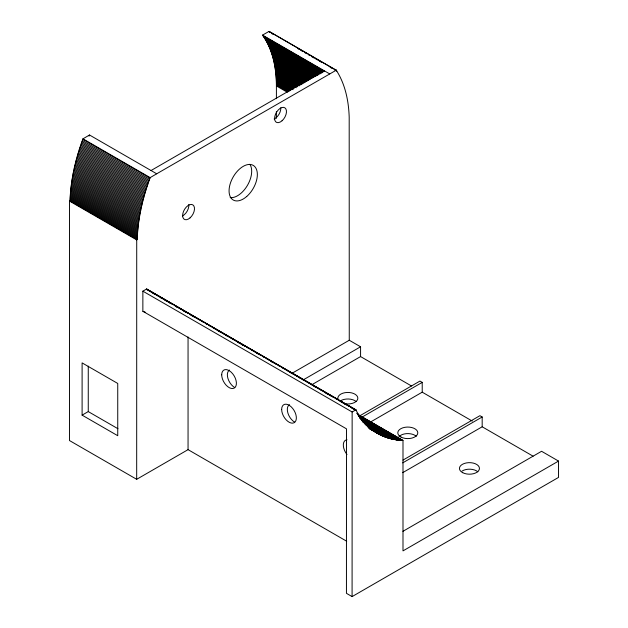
<?xml version="1.0" encoding="UTF-8"?>
<svg xmlns="http://www.w3.org/2000/svg" width="628" height="628" viewBox="0 0 628 628"><rect width="100%" height="100%" fill="white"/><g stroke="black" fill="none" stroke-linecap="round" stroke-linejoin="round"><path stroke-width="0.94" d="M276.406 98.682L276.406 85.942C276.375 68.248 272.992 49.761 262.52 35.113L269.051 31.4L336.239 70.195L156.702 173.791L89.506 134.996L82.975 138.827C75.619 158.68 70.705 179.592 70.022 200.811L69.527 201.101L69.465 440.534L136.684 479.305L188.055 449.648L346.711 541.25M136.684 479.305L136.723 239.896L137.218 239.606C137.893 218.387 142.815 197.475 150.171 177.622L156.702 173.791M402.933 531.319L541.572 451.281L558.535 461.078L558.535 477.406L352.088 596.6L346.444 593.327L346.483 428.838L142.862 311.284L142.87 291.172L146.614 289.006L355.888 409.833C360.708 419.425 368.008 427.935 377.373 433.328M188.055 449.648L188.055 336.961M352.088 596.6L352.143 411.992L355.888 409.833M89.066 136.127L89.506 134.996M151.05 170.526L324.056 70.642L324.495 71.262L262.959 35.733M82.103 415.139L82.103 362.89L117.742 383.457L117.742 435.714L82.103 415.139L88.258 411.591L88.258 366.108M291.777 373.44L349.262 340.25L360.574 346.782L360.574 356.578L411.473 385.969M303.089 379.971L360.574 346.782M311.543 384.886L360.574 356.578M359.938 415.728L419.959 381.07L422.22 382.381L422.22 392.178L369.814 422.432M361.359 417.518L422.22 382.381M402.988 460.096L479.918 415.689L482.178 416.992L482.178 426.789L402.713 472.664M402.713 462.867L482.178 416.992M558.535 461.078L402.995 550.882L402.995 440.393L357.905 414.464M402.995 440.393C394.141 440.134 385.286 437.904 377.601 433.461M142.862 311.284L145.57 312.351M269.051 31.4L336.404 70.446C345.282 84.309 348.673 100.967 349.192 117.224L349.262 340.25M271.335 33.308L273.015 34.281M297.366 48.34L299.046 49.314M300.726 50.279L302.406 51.253M304.925 52.705L306.605 53.678M308.285 54.644L309.965 55.617M311.645 56.591L314.165 58.043M315.845 59.008L317.525 59.982M319.205 60.947L321.724 62.408M330.124 67.259L331.804 68.224M334.324 69.677L336.844 71.137M262.52 35.113L329.708 73.908M263.391 36.361L324.087 71.404M263.823 36.997L322.831 71.066M264.247 37.641L323.255 71.71M264.655 38.292L322.823 71.875M265.063 38.952L322.392 72.047M265.463 39.619L322.792 72.715M265.864 40.294L321.497 72.416M266.248 40.977L321.041 72.612M266.633 41.668L321.426 73.303M267.002 42.366L320.107 73.029M267.371 43.073L319.636 73.248M267.732 43.787L319.997 73.963M268.085 44.51L318.663 73.712M268.431 45.24L319.008 74.442M268.768 45.977L318.506 74.693M269.098 46.723L317.988 74.952M269.42 47.477L317.47 75.219M269.742 48.238L316.952 75.493M270.048 49L316.418 75.768M270.354 49.777L315.876 76.059M270.652 50.554L315.327 76.349M270.943 51.347L313.929 76.169M271.225 52.14L314.212 76.961M271.492 52.94L313.647 77.275M271.759 53.757L313.066 77.597M272.026 54.573L312.485 77.927M272.277 55.39L311.896 78.265M272.521 56.222L311.3 78.61M272.756 57.062L310.695 78.963M272.992 57.902L310.083 79.316M273.211 58.749L309.463 79.678M273.431 59.605L308.835 80.046M273.635 60.469L308.199 80.423M273.839 61.34L307.555 80.808M274.028 62.211L306.904 81.193M274.216 63.098L306.252 81.585M274.397 63.985L305.585 81.993M274.562 64.872L304.91 82.394M274.726 65.775L304.235 82.81M274.883 66.678L303.544 83.226M275.033 67.588L302.005 83.163M275.174 68.507L302.147 84.081M275.307 69.433L301.44 84.521M275.433 70.36L300.726 84.961M275.551 71.294L299.156 84.921M275.661 72.236L299.266 85.863M275.763 73.178L297.68 85.832M275.857 74.128L297.774 86.782M275.951 75.085L296.18 86.766M276.03 76.051L296.259 87.732M276.1 77.016L294.642 87.724M276.163 77.982L293.865 88.203M276.226 78.963L293.08 88.697M276.273 79.944L293.135 89.678M276.312 80.926L291.486 89.686M276.351 81.923L290.678 90.197M276.375 82.92L289.861 90.707M276.391 83.917L289.037 91.217M276.406 84.921L288.205 91.735M276.406 85.942L287.365 92.269M82.975 138.827L150.171 177.622M82.81 139.267L150.006 178.062M82.378 140.468L149.566 179.255M81.946 141.661L149.134 180.456M81.522 142.854L148.71 181.649M81.106 144.048L148.294 182.842M80.69 145.241L147.886 184.035M80.29 146.442L147.486 185.229M79.897 147.635L147.093 186.43M79.513 148.828L146.701 187.623M79.128 150.021L146.324 188.816M78.759 151.215L145.947 190.009M78.39 152.408L145.586 191.202M78.037 153.601L145.225 192.396M77.684 154.794L144.88 193.581M77.338 155.98L144.534 194.774M77.008 157.173L144.197 195.967M76.679 158.358L143.867 197.153M76.357 159.543L143.553 198.338M76.043 160.737L143.239 199.523M75.737 161.922L142.933 200.709M75.439 163.099L142.635 201.894M75.148 164.285L142.344 203.079M74.865 165.462L142.061 204.257M74.599 166.648L141.787 205.434M74.332 167.817L141.52 206.612M74.073 168.995L141.261 207.79M73.821 170.172L141.01 208.967M73.578 171.342L140.766 210.137M73.343 172.512L140.531 211.306M73.107 173.681L140.303 212.476M72.887 174.843L140.083 213.638M72.675 176.005L139.871 214.8M72.471 177.167L139.667 215.961M72.275 178.321L139.471 217.115M72.087 179.482L139.283 218.269M71.906 180.629L139.102 219.423M71.733 181.782L138.929 220.577M71.568 182.929L138.764 221.723M71.411 184.075L138.607 222.861M71.27 185.213L138.458 224.008M71.129 186.351L138.317 225.146M70.995 187.482L138.184 226.276M70.87 188.612L138.058 227.407M422.22 392.178L472.28 421.074M482.178 426.789L533.086 456.179M70.752 189.742L137.948 228.537M70.642 190.865L137.838 229.66M70.54 191.987L137.736 230.782M70.446 193.102L137.642 231.897M70.367 194.217L137.556 233.012M70.289 195.324L137.477 234.118M70.218 196.431L137.414 235.225M70.155 197.53L137.351 236.324M70.108 198.629L137.297 237.423M70.061 199.72L137.257 238.514M70.022 200.811L137.218 239.606M69.527 201.101L136.723 239.896M146.614 289.006L355.943 409.935M146.662 289.108L355.228 409.699M147.776 290.112L153.711 293.543M155.399 294.516L172.347 304.305M174.89 305.765L184.208 311.15M185.904 312.132L187.599 313.105M190.143 314.573L191.838 315.554M193.526 316.528L196.069 317.996M197.765 318.977L199.461 319.958M201.156 320.932L203.7 322.399M205.395 323.381L207.083 324.354M208.779 325.335L211.322 326.803M213.018 327.785L218.944 331.207M220.64 332.181L226.575 335.611M228.27 336.584L245.21 346.373M246.906 347.347L249.449 348.815M251.145 349.796L257.072 353.219M258.767 354.2L260.463 355.173M263.006 356.641L264.702 357.622M266.398 358.596L268.941 360.064M270.629 361.045L272.324 362.026M274.02 363L276.563 364.468M278.259 365.449L279.955 366.43M281.65 367.404L284.186 368.871M285.881 369.853L291.816 373.275M293.512 374.257L299.438 377.679M301.134 378.653L310.452 384.038M312.147 385.011L322.313 390.883M324.009 391.864L329.943 395.287M331.639 396.268L333.327 397.241M335.87 398.709L337.566 399.691M339.261 400.672L341.805 402.132M343.5 403.113L345.196 404.094M346.884 405.068L349.427 406.536M351.123 407.517L352.818 408.498M354.514 409.472L356.209 410.453M152.996 293.307L154.692 294.289M160.619 297.711L162.314 298.692M164.858 300.16L166.553 301.134M168.249 302.115L169.945 303.089M175.871 306.519L177.567 307.492M183.494 310.923L186.037 312.383M191.124 315.319L193.667 316.787M218.238 330.972L219.933 331.953M225.86 335.376L227.556 336.357M237.722 342.229L239.417 343.202M241.113 344.183L242.808 345.165M256.365 352.991L258.909 354.459M271.618 361.791L273.306 362.772M291.102 373.04L292.797 374.021M298.724 377.444L300.42 378.425M313.976 386.251L315.672 387.233M325.838 393.097L327.533 394.078M329.229 395.059L331.772 396.527M341.09 401.904L346.177 404.84M352.104 408.263L353.8 409.244M356.626 413.24L358.321 414.221M358.47 414.943L402.524 440.377M358.188 414.927L402.242 440.361M357.905 414.912L401.959 440.354M359.318 415.877L401.685 440.338M359.035 415.862L401.402 440.322M142.87 291.172L352.143 411.992M358.753 415.846L401.119 440.306M359.318 416.317L400.837 440.291M359.043 416.301L400.554 440.267M358.761 416.278L400.279 440.252M358.486 416.254L399.997 440.228M359.899 417.212L399.722 440.204M360.464 417.675L399.439 440.181M360.189 417.651L399.165 440.15M359.915 417.628L398.89 440.126M360.205 418.06L398.333 440.071M359.75 417.91L398.058 440.04M359.915 418.138L397.783 440.008M361.076 418.939L397.508 439.977M360.417 418.798L397.234 439.938M361.1 419.323L396.684 439.867M361.673 419.771L396.417 439.828M362.254 420.226L396.142 439.788M361.712 420.14L395.868 439.749M362.285 420.587L395.326 439.663M362.018 420.54L395.059 439.624M361.744 420.501L394.792 439.576M362.906 421.38L394.251 439.482M362.317 421.137L393.984 439.427M362.945 421.718L393.45 439.325M363.031 421.961L393.183 439.278M363 422.047L392.649 439.168M363.581 422.479L392.39 439.113M364.75 423.343L391.864 438.996M364.224 423.217L391.597 438.933M364.805 423.641L391.071 438.807M364.868 423.931L390.553 438.682M365.457 424.355L390.027 438.54M365.441 424.497L389.517 438.407M366.014 425.062L389.258 438.336M366.713 425.47L388.74 438.187M366.791 425.729L387.971 437.959M367.725 426.467L387.468 437.795M367.38 426.326L386.958 437.63M367.984 426.852L386.204 437.378M367.914 426.93L385.71 437.198M368.558 427.55L384.964 436.931M368.534 427.715L384.218 436.641M369.17 428.194L383.245 436.248M369.17 428.32L382.279 435.832M369.814 428.775L381.078 435.283M369.806 428.955L379.202 434.34M88.258 411.591L117.954 428.728M335.964 69.763L336.404 70.446M269.216 31.651L269.655 32.342M147.062 289.885L146.795 289.367M276.406 111.415L276.406 118.276M280.795 107.733A8.399 4.851 -60 0 1 274.146 118.967M188.785 204.422A8.399 4.851 -60 0 1 182.442 215.938M234.715 387.547A10.401 6.005 60 0 1 227.917 378.386A10.401 6.005 60 0 1 229.51 370.057M338.374 400.067A10.001 5.77 0 0 1 347.198 392.453A10.001 5.77 0 0 1 357.646 399.345A10.001 5.77 0 0 1 343.414 403.388M462.027 471.086A10.001 5.77 0 0 1 477.845 471.816M398.961 436.664A10.001 5.77 0 0 1 416.27 436.287M340.337 400.939A10.001 5.77 0 0 1 356.162 401.543M249.858 164.277A19.994 11.547 -60 0 1 247.369 185.496A19.994 11.547 -60 0 1 230.162 197.608M294.665 422.165A10.401 6.005 60 0 1 287.875 413.004A10.401 6.005 60 0 1 289.469 404.668M346.986 454.499A10.401 6.005 60 0 1 346.986 439.796M190.048 217.877A8.399 4.851 -60 0 0 192.796 204.846A8.399 4.851 -60 0 0 182.842 213.567A8.399 4.851 -60 0 0 190.048 217.877M282.066 120.749A8.399 4.851 -60 0 0 284.735 107.733A8.399 4.851 -60 0 0 274.797 116.541A8.399 4.851 -60 0 0 282.066 120.749M221.7 374.814A10.401 6.005 60 0 0 232.729 388.536A10.401 6.005 60 0 0 232.729 373.833A10.401 6.005 60 0 0 221.7 374.814M462.757 472.711A10.001 5.77 0 0 0 479.227 469.634A10.001 5.77 0 0 0 466.369 462.93A10.001 5.77 0 0 0 462.757 472.711M401.002 437.064A10.001 5.77 0 0 0 417.549 434.113A10.001 5.77 0 0 0 404.856 427.315A10.001 5.77 0 0 0 401.002 437.064M246.749 196.454A19.994 11.547 -60 0 0 253.296 165.423A19.994 11.547 -60 0 0 229.581 186.194A19.994 11.547 -60 0 0 246.749 196.454M281.658 409.432A10.401 6.005 60 0 0 292.687 423.146A10.401 6.005 60 0 0 292.687 408.443A10.401 6.005 60 0 0 281.658 409.432"/></g></svg>
